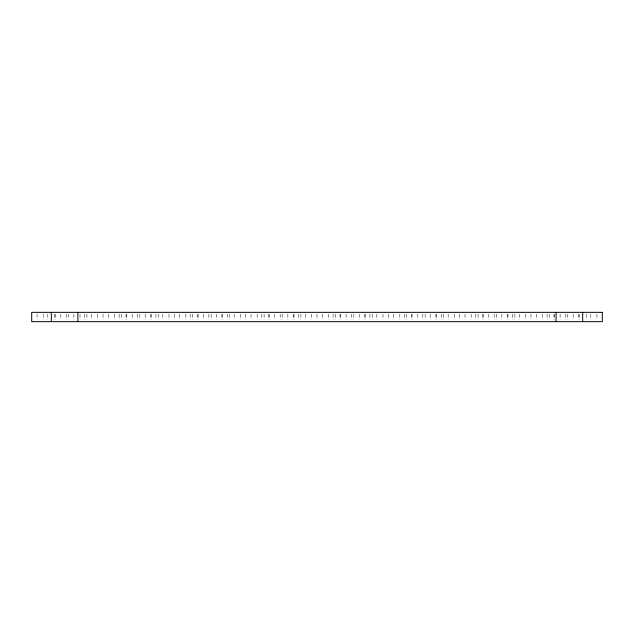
<?xml version="1.0" encoding="UTF-8"?>
<svg xmlns="http://www.w3.org/2000/svg" width="634" height="634" viewBox="0 0 634 634"><rect width="100%" height="100%" fill="white"/><g stroke="black" fill="none" stroke-linecap="round" stroke-linejoin="round"><path stroke-width="0.48" stroke-dasharray="3.17 2.38" d="M596.935 314.21L596.935 319.79M590.793 314.21L590.793 319.79M586.196 314.21L586.196 319.79M579.294 314.21L579.294 319.79M578.525 314.21L578.525 319.79M573.16 314.21L573.16 319.79M567.787 314.21L567.787 319.79M565.488 314.21L565.488 319.79M560.115 314.21L560.115 319.79M554.75 314.21L554.75 319.79M553.981 314.21L553.981 319.79M549.385 314.21L549.385 319.79M547.079 314.21L547.079 319.79M542.482 314.21L542.482 319.79M536.34 314.21L536.34 319.79M530.975 314.21L530.975 319.79M525.61 314.21L525.61 319.79M519.468 314.21L519.468 319.79M514.871 314.21L514.871 319.79M512.565 314.21L512.565 319.79M507.969 314.21L507.969 319.79M507.2 314.21L507.2 319.79M501.835 314.21L501.835 319.79M496.462 314.21L496.462 319.79M494.163 314.21L494.163 319.79M488.79 314.21L488.79 319.79M483.425 314.21L483.425 319.79M482.656 314.21L482.656 319.79M478.06 314.21L478.06 319.79M475.754 314.21L475.754 319.79M471.157 314.21L471.157 319.79M465.015 314.21L465.015 319.79M459.65 314.21L459.65 319.79M454.285 314.21L454.285 319.79M448.143 314.21L448.143 319.79M443.546 314.21L443.546 319.79M441.24 314.21L441.24 319.79M436.644 314.21L436.644 319.79M435.875 314.21L435.875 319.79M430.51 314.21L430.51 319.79M425.137 314.21L425.137 319.79M422.838 314.21L422.838 319.79M417.465 314.21L417.465 319.79M412.1 314.21L412.1 319.79M411.331 314.21L411.331 319.79M406.735 314.21L406.735 319.79M404.429 314.21L404.429 319.79M399.832 314.21L399.832 319.79M393.69 314.21L393.69 319.79M388.325 314.21L388.325 319.79M382.96 314.21L382.96 319.79M376.818 314.21L376.818 319.79M372.221 314.21L372.221 319.79M369.915 314.21L369.915 319.79M365.319 314.21L365.319 319.79M364.55 314.21L364.55 319.79M359.185 314.21L359.185 319.79M353.812 314.21L353.812 319.79M351.513 314.21L351.513 319.79M346.14 314.21L346.14 319.79M340.775 314.21L340.775 319.79M340.006 314.21L340.006 319.79M335.41 314.21L335.41 319.79M333.104 314.21L333.104 319.79M328.507 314.21L328.507 319.79M322.365 314.21L322.365 319.79M317 314.21L317 319.79M311.635 314.21L311.635 319.79M305.493 314.21L305.493 319.79M300.896 314.21L300.896 319.79M298.59 314.21L298.59 319.79M293.994 314.21L293.994 319.79M293.225 314.21L293.225 319.79M287.86 314.21L287.86 319.79M282.487 314.21L282.487 319.79M280.188 314.21L280.188 319.79M274.815 314.21L274.815 319.79M269.45 314.21L269.45 319.79M268.681 314.21L268.681 319.79M264.085 314.21L264.085 319.79M261.779 314.21L261.779 319.79M257.182 314.21L257.182 319.79M251.04 314.21L251.04 319.79M245.675 314.21L245.675 319.79M240.31 314.21L240.31 319.79M234.168 314.21L234.168 319.79M229.571 314.21L229.571 319.79M227.265 314.21L227.265 319.79M222.669 314.21L222.669 319.79M221.9 314.21L221.9 319.79M216.535 314.21L216.535 319.79M211.162 314.21L211.162 319.79M208.863 314.21L208.863 319.79M203.49 314.21L203.49 319.79M198.125 314.21L198.125 319.79M197.356 314.21L197.356 319.79M192.76 314.21L192.76 319.79M190.454 314.21L190.454 319.79M185.857 314.21L185.857 319.79M179.715 314.21L179.715 319.79M174.35 314.21L174.35 319.79M168.985 314.21L168.985 319.79M162.843 314.21L162.843 319.79M158.246 314.21L158.246 319.79M155.94 314.21L155.94 319.79M151.344 314.21L151.344 319.79M150.575 314.21L150.575 319.79M145.21 314.21L145.21 319.79M139.837 314.21L139.837 319.79M137.538 314.21L137.538 319.79M132.165 314.21L132.165 319.79M126.8 314.21L126.8 319.79M126.031 314.21L126.031 319.79M121.435 314.21L121.435 319.79M119.129 314.21L119.129 319.79M114.532 314.21L114.532 319.79M108.39 314.21L108.39 319.79M103.025 314.21L103.025 319.79M97.66 314.21L97.66 319.79M91.518 314.21L91.518 319.79M86.921 314.21L86.921 319.79M84.615 314.21L84.615 319.79M80.019 314.21L80.019 319.79M73.885 314.21L73.885 319.79M68.512 314.21L68.512 319.79M66.213 314.21L66.213 319.79M60.84 314.21L60.84 319.79M55.475 314.21L55.475 319.79M54.706 314.21L54.706 319.79M47.804 314.21L47.804 319.79M43.207 314.21L43.207 319.79M37.065 314.21L37.065 319.79"/><path stroke-width="0.95" d="M582.678 312.348L582.678 321.652M556.105 312.348L556.105 321.652M77.895 312.348L77.895 321.652M51.322 312.348L51.322 321.652M602.3 312.348L31.7 312.348L31.7 321.652L602.3 321.652L602.3 312.348"/></g></svg>
